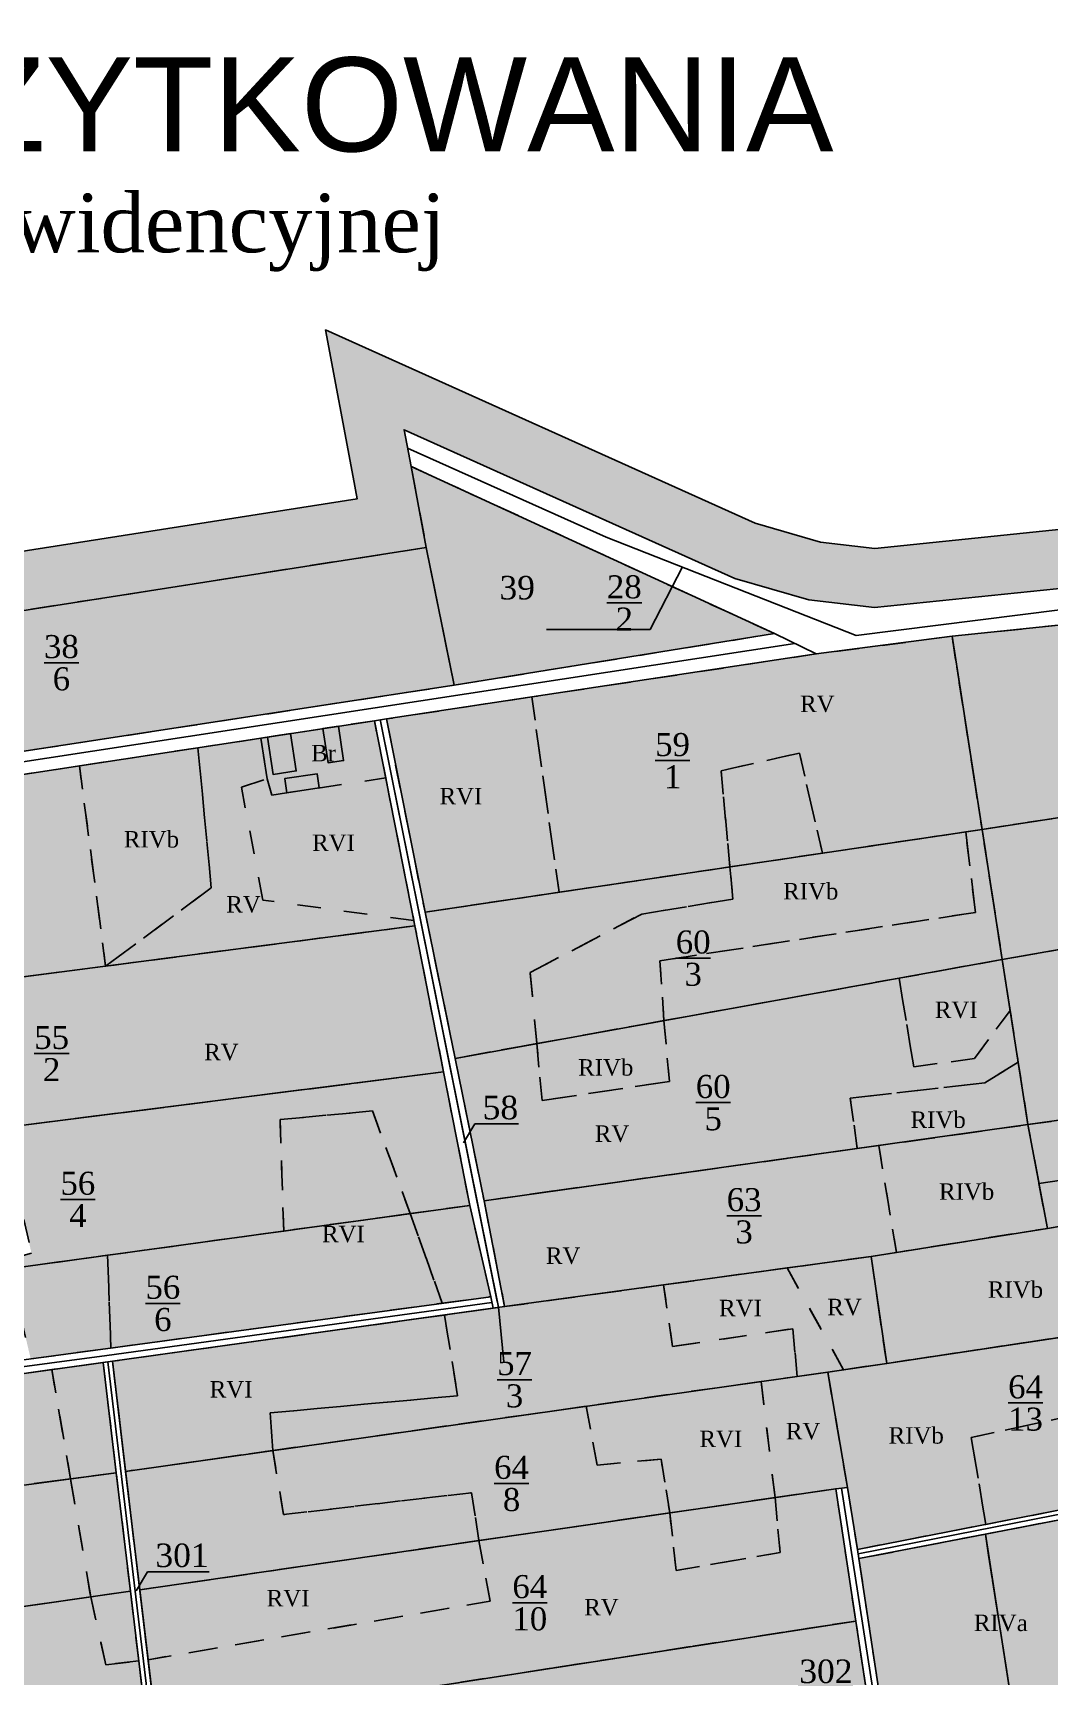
# Model space of a CAD drawing. Header units: millimetres. Extents: x 1380 to 3497, y 917 to 2357.
# Drawn here: x 2234 to 2666, y 1658 to 2357 of the extents above; entities that cross this region are included whole.
import ezdxf
from ezdxf import colors
from ezdxf.entities.mleader import LeaderData, LeaderLine
from ezdxf.math import Vec2, Vec3

# ---------------------------------------------------------------- set-up
doc = ezdxf.new("R2010")
doc.units = ezdxf.units.MM
doc.linetypes.add('UZYTEK', pattern=[20, 10, -10])
doc.linetypes.add('użytki', pattern=[20, 10, -10])
for name, color, linetype in [('Budynki', 250, 'Continuous'), ('DROGI ODSZKODOWANIA', 7, 'Continuous'), ('DRUK', 7, 'Continuous'), ('dzialki', 250, 'Continuous'), ('kolory użytki', 7, 'Continuous'), ('Num użytków', 250, 'Continuous'), ('Numeracja', 7, 'Continuous'), ('Obreb', 2, 'Continuous'), ('Odszkodowanie', 7, 'Continuous'), ('Pokolorwane użytki', 7, 'Continuous'), ('Uzytki', 250, 'UZYTEK')]:
    doc.layers.add(name, color=color, linetype=linetype)
doc.styles.add('Całkowite', font='times.ttf', dxfattribs={"height": 10})
doc.styles.get("Standard").update_dxf_attribs({"font": 'arial.ttf'})
doc.styles.add('Uzytki', font='times.ttf', dxfattribs={"height": 7})
doc.styles.add('Ułamki', font='times.ttf', dxfattribs={"height": 14})

# ---------------------------------------------------------------- blocks, each defined once
blk = doc.blocks.new('_None')

msp = doc.modelspace()

# ---------------------------------------------------------------- hatches: boundary and pattern name
at = {"layer": 'Obreb', "true_color": 0xf4ee51}
h = msp.add_hatch(color=41, dxfattribs=at)
h.dxf.hatch_style = 1
h.paths.add_polyline_path([(1843.77, 2075.91), (1839.89, 2076.73), (1821.8, 2074.33), (1789.76, 2070.08), (1739.27, 2064.25), (1569.18, 2044.6), (1564.53, 2044.15), (1500.42, 2035.92), (1473.15, 2032.87), (1468.93, 1980), (1462.92, 1894.61), (1456.31, 1773.44), (1452.55, 1718.71), (1450.66, 1680.7), (1442.54, 1619.86), (1424.58, 1499.01), (1404.87, 1303.08), (1390.68, 1109.1), (1379.54, 977.39), (1416.06, 982.26), (1503.01, 993.87), (1504.63, 994.09), (1506.25, 994.3), (1621.93, 1009.75), (1623.42, 1009.95), (1726.06, 1023.65), (1744.84, 1026.16), (1749.27, 1026.75), (2001.11, 1060.37), (2068.99, 1069.43), (2152.68, 1080.6), (2558.18, 1139.98), (2925.58, 1191.89), (2950.42, 1195.27), (3034.81, 1077.94), (3080.44, 1228.22), (3101.82, 1235.05), (3049.2, 1373.09), (3047.94, 1379.97), (3036.54, 1465.16), (3034.11, 1481.41), (3037.35, 1523.54), (3064.08, 1535.14), (3042.44, 1582.63), (3034.82, 1599.34), (3026.23, 1623.42), (3022.72, 1647.12), (3015.17, 1693.82), (3010.46, 1738.63), (3007.5, 1779.8), (3007.5, 1828.93), (2995.54, 1854.86), (2982.24, 1913.84), (2978.33, 1926.18), (2939.25, 2070.19), (2911.03, 2085.83), (2875.11, 2109.04), (2851.35, 2127.45), (2832.79, 2142.28), (2800.7, 2188.75), (2762.52, 2156.94), (2761.01, 2154.88), (2592.26, 2137.52), (2569.19, 2140.22), (2541.29, 2148.28), (2358.61, 2230.49), (2370.36, 2167.83), (2372.08, 2158.65), (2124.8, 2119.92)])
h.paths.add_polyline_path([(2128.67, 2095.22), (2401.4, 2137.94), (2394.93, 2172.44), (2392, 2188.04), (2532.65, 2124.75), (2564.24, 2115.63), (2592.09, 2112.37), (2774.63, 2131.15), (2780.88, 2139.71), (2795.68, 2152.03), (2814.31, 2125.04), (2835.89, 2107.8), (2860.65, 2088.62), (2898.18, 2064.37), (2917.89, 2053.45), (2954.34, 1919.13), (2958.08, 1907.3), (2971.73, 1846.78), (2982.5, 1823.44), (2982.5, 1778.91), (2985.55, 1736.43), (2990.38, 1690.52), (2998.01, 1643.29), (3001.86, 1617.33), (3011.63, 1589.94), (3019.69, 1572.27), (3030.77, 1547.94), (3018.26, 1542.51), (3013.6, 1540.82), (3008.97, 1480.5), (3011.79, 1461.65), (3023.24, 1376.04), (3025.03, 1366.32), (3069.05, 1250.82), (3060.33, 1248.04), (3025.58, 1133.59), (2961.94, 1222.07), (2922.15, 1216.65), (2554.62, 1164.73), (2149.21, 1105.36), (2065.68, 1094.21), (1997.8, 1085.15), (1745.96, 1051.53), (1741.53, 1050.94), (1722.75, 1048.43), (1620.11, 1034.73), (1618.62, 1034.53), (1502.94, 1019.08), (1501.32, 1018.87), (1499.71, 1018.65), (1412.75, 1007.04), (1407.07, 1006.29), (1415.61, 1107.14), (1429.78, 1300.92), (1449.4, 1495.92), (1467.3, 1616.37), (1475.58, 1678.42), (1477.51, 1717.23), (1481.26, 1771.9), (1487.87, 1893.05), (1493.86, 1978.13), (1496.43, 2010.32), (1503.4, 2011.1), (1567.32, 2019.31), (1571.82, 2019.74), (1742.14, 2039.42), (1792.84, 2045.27), (1825.09, 2049.55), (1838.91, 2051.38), (1843.08, 2050.5)], flags=16)
at = {"layer": 'Pokolorwane użytki', "true_color": 0xffff5c}
h = msp.add_hatch(color=51, dxfattribs=at)
h.dxf.hatch_style = 1
h.paths.add_polyline_path([(2394.93, 2172.44), (2401.4, 2137.94), (2413.22, 2079.27), (2549.52, 2101.27)])
h = msp.add_hatch(color=51, dxfattribs=at)
h.dxf.hatch_style = 1
h.paths.add_polyline_path([(2413.22, 2079.27), (2401.4, 2137.94), (2128.67, 2095.22), (2135.83, 2036.77)])
h = msp.add_hatch(color=51, dxfattribs=at)
h.dxf.hatch_style = 1
h.paths.add_polyline_path([(2674.57, 2105.28), (2625.11, 2100.13), (2637.88, 2017.93), (2759.91, 2036.75), (2760.84, 2030.39), (2770.37, 2032.08), (2816.24, 2040.23), (2813.91, 2046.19), (2805.14, 2044.62), (2802.31, 2059.89), (2803.66, 2060.15), (2797.96, 2064.89), (2785.84, 2056.8), (2785.84, 2053.5), (2709.94, 2049.73)])
h = msp.add_hatch(color=51, dxfattribs=at)
h.dxf.hatch_style = 1
h.paths.add_polyline_path([(2625.11, 2100.13), (2567.36, 2092.61), (2446.32, 2074.31), (2457.92, 1991.2), (2530.64, 2002), (2526.84, 2042.94), (2560.2, 2050.43), (2569.93, 2007.84), (2630.92, 2016.9), (2637.88, 2017.93)])
h = msp.add_hatch(color=51, dxfattribs=at)
h.dxf.hatch_style = 1
h.paths.add_polyline_path([(2446.32, 2074.31), (2384.46, 2064.96), (2400.9, 1982.74), (2457.92, 1991.2)])
at = {"layer": 'Pokolorwane użytki', "true_color": 0xbb6244}
h = msp.add_hatch(color=25, dxfattribs=at)
h.dxf.hatch_style = 1
h.paths.add_polyline_path([(2379.39, 2064.18), (2331.09, 2056.8), (2333.71, 2039.48), (2335.68, 2032.58), (2384.18, 2039.85)])
at = {"layer": 'Pokolorwane użytki', "true_color": 0xffff5c}
h = msp.add_hatch(color=51, dxfattribs=at)
h.dxf.hatch_style = 1
h.paths.add_polyline_path([(2396.58, 1976.94), (2396.14, 1979.15), (2331.92, 1987.88), (2322.78, 2035.9), (2333.71, 2039.48), (2331.09, 2056.8), (2304.28, 2052.7), (2309.97, 1993.14), (2264.99, 1959.77)])
h = msp.add_hatch(color=51, dxfattribs=at)
h.dxf.hatch_style = 1
h.paths.add_polyline_path([(2304.28, 2052.7), (2253.88, 2045), (2264.99, 1959.77), (2309.97, 1993.14)])
h = msp.add_hatch(color=51, dxfattribs=at)
h.dxf.hatch_style = 1
h.paths.add_polyline_path([(2560.2, 2050.43), (2526.84, 2042.94), (2530.64, 2002), (2569.93, 2007.84)])
h = msp.add_hatch(color=51, dxfattribs=at)
h.dxf.hatch_style = 1
h.paths.add_polyline_path([(2253.88, 2045), (2136.9, 2027.13), (2146.05, 1944.25), (2264.99, 1959.77)])
h = msp.add_hatch(color=51, dxfattribs=at)
h.dxf.hatch_style = 1
h.paths.add_polyline_path([(2384.18, 2039.85), (2335.68, 2032.58), (2333.71, 2039.48), (2322.78, 2035.9), (2331.92, 1987.88), (2396.14, 1979.15)])
h = msp.add_hatch(color=51, dxfattribs=at)
h.dxf.hatch_style = 1
h.paths.add_polyline_path([(2770.37, 2032.08), (2760.84, 2030.39), (2759.91, 2036.75), (2637.88, 2017.93), (2646.48, 1962.6), (2739.95, 1979.03), (2738.9, 1991.77), (2767.91, 1997.72), (2776.46, 1999.48)])
h = msp.add_hatch(color=51, dxfattribs=at)
h.dxf.hatch_style = 1
h.paths.add_polyline_path([(2630.92, 2016.9), (2569.93, 2007.84), (2530.64, 2002), (2531.91, 1988.31), (2493.16, 1981.96), (2445.64, 1957.06), (2448.43, 1926.81), (2502.54, 1936.59), (2500.84, 1962.07), (2635.06, 1982.64)])
h = msp.add_hatch(color=51, dxfattribs=at)
h.dxf.hatch_style = 1
h.paths.add_polyline_path([(2646.48, 1962.6), (2637.88, 2017.93), (2630.92, 2016.9), (2635.06, 1982.64), (2500.84, 1962.07), (2502.54, 1936.59)])
h = msp.add_hatch(color=51, dxfattribs=at)
h.dxf.hatch_style = 1
h.paths.add_polyline_path([(2445.64, 1957.06), (2493.16, 1981.96), (2531.91, 1988.31), (2530.64, 2002), (2457.92, 1991.2), (2400.9, 1982.74), (2413.73, 1920.55), (2448.43, 1926.81)])
h = msp.add_hatch(color=51, dxfattribs=at)
h.dxf.hatch_style = 1
h.paths.add_polyline_path([(2692.41, 1948.62), (2711.03, 1951.7), (2718.72, 1911.62), (2749.17, 1915.03), (2739.95, 1979.03), (2646.48, 1962.6), (2649.85, 1940.94), (2653.27, 1918.91), (2657.4, 1892.34), (2702.39, 1898.59)])
h = msp.add_hatch(color=51, dxfattribs=at)
h.dxf.hatch_style = 1
h.paths.add_polyline_path([(2396.58, 1976.94), (2264.99, 1959.77), (2146.05, 1944.25), (2152.89, 1882.3), (2221.52, 1891.02), (2408.76, 1914.79)])
h = msp.add_hatch(color=51, dxfattribs=at)
h.dxf.hatch_style = 1
h.paths.add_polyline_path([(2646.48, 1962.6), (2413.73, 1920.55), (2426, 1859.95), (2657.4, 1892.34)])
h = msp.add_hatch(color=51, dxfattribs=at)
h.dxf.hatch_style = 1
h.paths.add_polyline_path([(2646.48, 1962.6), (2602.59, 1954.67), (2608.83, 1916.9), (2634.6, 1920.51), (2649.85, 1940.94)])
h = msp.add_hatch(color=51, dxfattribs=at)
h.dxf.hatch_style = 1
h.paths.add_polyline_path([(2502.54, 1936.59), (2448.43, 1926.81), (2450.67, 1902.59), (2504.88, 1910.72)])
h = msp.add_hatch(color=51, dxfattribs=at)
h.dxf.hatch_style = 1
h.paths.add_polyline_path([(2653.27, 1918.91), (2639.04, 1910.08), (2581.8, 1903.62), (2584.77, 1882.17), (2593.91, 1883.45), (2657.4, 1892.34)])
h = msp.add_hatch(color=51, dxfattribs=at)
h.dxf.hatch_style = 1
h.paths.add_polyline_path([(2339.23, 1894.49), (2378.57, 1898.16), (2394.59, 1854.47), (2419.94, 1857.96), (2408.76, 1914.79), (2221.52, 1891.02), (2233.46, 1837.58), (2223.39, 1834.81), (2224.06, 1831.01), (2265.87, 1836.76), (2340.77, 1847.07)])
h = msp.add_hatch(color=51, dxfattribs=at)
h.dxf.hatch_style = 1
h.paths.add_polyline_path([(2340.77, 1847.07), (2394.59, 1854.47), (2378.57, 1898.16), (2339.23, 1894.49)])
h = msp.add_hatch(color=51, dxfattribs=at)
h.dxf.hatch_style = 1
h.paths.add_polyline_path([(2731.12, 1876.96), (2747.04, 1862.5), (2794.58, 1870.88), (2787.57, 1900.12), (2704.65, 1891.99), (2702.39, 1898.59), (2657.4, 1892.34), (2662.07, 1867.34)])
h = msp.add_hatch(color=51, dxfattribs=at)
h.dxf.hatch_style = 1
h.paths.add_polyline_path([(2662.07, 1867.34), (2657.4, 1892.34), (2593.91, 1883.45), (2601.46, 1837.98), (2665.66, 1848.17)])
h = msp.add_hatch(color=51, dxfattribs=at)
h.dxf.hatch_style = 1
h.paths.add_polyline_path([(2593.91, 1883.45), (2584.77, 1882.17), (2426, 1859.95), (2434.77, 1814.89), (2502.36, 1824.16), (2554.94, 1831.37), (2590.63, 1836.26), (2601.46, 1837.98)])
h = msp.add_hatch(color=51, dxfattribs=at)
h.dxf.hatch_style = 1
h.paths.add_polyline_path([(2747.04, 1862.5), (2731.12, 1876.96), (2662.07, 1867.34), (2665.66, 1848.17)])
h = msp.add_hatch(color=51, dxfattribs=at)
h.dxf.hatch_style = 1
h.paths.add_polyline_path([(2720.75, 1831.35), (2748.42, 1834.58), (2752.32, 1813.98), (2793.67, 1820.16), (2747.04, 1862.5), (2665.66, 1848.17), (2601.46, 1837.98), (2590.63, 1836.26), (2597.31, 1790.77), (2676, 1802.55), (2695.02, 1805.4), (2723.73, 1809.7)])
h = msp.add_hatch(color=51, dxfattribs=at)
h.dxf.hatch_style = 1
h.paths.add_polyline_path([(2408.23, 1816.33), (2394.59, 1854.47), (2340.77, 1847.07), (2265.87, 1836.76), (2267.24, 1797.29)])
h = msp.add_hatch(color=51, dxfattribs=at)
h.dxf.hatch_style = 1
h.paths.add_polyline_path([(2419.94, 1857.96), (2394.59, 1854.47), (2408.23, 1816.33), (2428.85, 1819.12)])
h = msp.add_hatch(color=51, dxfattribs=at)
h.dxf.hatch_style = 1
h.paths.add_polyline_path([(2265.87, 1836.76), (2224.06, 1831.01), (2233.13, 1792.68), (2267.24, 1797.29)])
h = msp.add_hatch(color=51, dxfattribs=at)
h.dxf.hatch_style = 1
h.paths.add_polyline_path([(2590.63, 1836.26), (2554.94, 1831.37), (2578.95, 1788.05), (2597.31, 1790.77)])
h = msp.add_hatch(color=51, dxfattribs=at)
h.dxf.hatch_style = 1
h.paths.add_polyline_path([(2554.94, 1831.37), (2502.36, 1824.16), (2506.23, 1797.96), (2557.4, 1805.5), (2559.19, 1785.21), (2572.23, 1787.05), (2578.95, 1788.05)])
h = msp.add_hatch(color=51, dxfattribs=at)
h.dxf.hatch_style = 1
h.paths.add_polyline_path([(2557.4, 1805.5), (2506.23, 1797.96), (2502.36, 1824.16), (2434.77, 1814.89), (2429.82, 1814.21), (2409.16, 1811.33), (2414.77, 1776.96), (2335.02, 1769.72), (2336.08, 1753.65), (2469.51, 1772.53), (2559.19, 1785.21)])
h = msp.add_hatch(color=51, dxfattribs=at)
h.dxf.hatch_style = 1
h.paths.add_polyline_path([(2267.91, 1791.69), (2273.5, 1744.8), (2336.08, 1753.65), (2335.02, 1769.72), (2414.77, 1776.96), (2409.16, 1811.33)])
h = msp.add_hatch(color=51, dxfattribs=at)
h.dxf.hatch_style = 1
h.paths.add_polyline_path([(2676.99, 1768.79), (2633.24, 1759.17), (2639.52, 1722.26), (2699.49, 1733.91), (2736.4, 1739.41), (2731.69, 1758.71), (2713.33, 1758.71), (2695.02, 1805.4), (2676, 1802.55)])
h = msp.add_hatch(color=51, dxfattribs=at)
h.dxf.hatch_style = 1
h.paths.add_polyline_path([(2633.24, 1759.17), (2676.99, 1768.79), (2676, 1802.55), (2597.31, 1790.77), (2578.95, 1788.05), (2572.23, 1787.05), (2580.61, 1737.99), (2584.83, 1711.62), (2639.52, 1722.26)])
h = msp.add_hatch(color=51, dxfattribs=at)
h.dxf.hatch_style = 1
h.paths.add_polyline_path([(2263.94, 1791.14), (2242.12, 1788.1), (2250.06, 1741.64), (2269.54, 1744.25)])
at = {"layer": 'Pokolorwane użytki', "true_color": 0x3bd23d}
h = msp.add_hatch(color=93, dxfattribs=at)
h.dxf.hatch_style = 1
h.paths.add_polyline_path([(2242.12, 1788.1), (2167.15, 1777.68), (2055.57, 1763), (2056.27, 1737.77), (2164.61, 1750.77), (2168.01, 1739.17), (2165.81, 1738.4), (2162.54, 1747.06), (2056.01, 1733.8), (2056.26, 1715.64), (2250.06, 1741.64)])
at = {"layer": 'Pokolorwane użytki', "true_color": 0xffff5c}
h = msp.add_hatch(color=51, dxfattribs=at)
h.dxf.hatch_style = 1
h.paths.add_polyline_path([(2543.89, 1783.04), (2469.51, 1772.53), (2474.09, 1747.45), (2501.31, 1750.02), (2505.01, 1727.14), (2549.8, 1733.65)])
h = msp.add_hatch(color=51, dxfattribs=at)
h.dxf.hatch_style = 1
h.paths.add_polyline_path([(2572.23, 1787.05), (2559.19, 1785.21), (2543.89, 1783.04), (2549.8, 1733.65), (2575.66, 1737.41), (2580.61, 1737.99)])
h = msp.add_hatch(color=51, dxfattribs=at)
h.dxf.hatch_style = 1
h.paths.add_polyline_path([(2505.01, 1727.14), (2501.31, 1750.02), (2474.09, 1747.45), (2469.51, 1772.53), (2336.08, 1753.65), (2340.74, 1726.39), (2420.68, 1735.74), (2423.83, 1715.35)])
h = msp.add_hatch(color=51, dxfattribs=at)
h.dxf.hatch_style = 1
h.paths.add_polyline_path([(2420.68, 1735.74), (2340.74, 1726.39), (2336.08, 1753.65), (2273.5, 1744.8), (2279.51, 1694.38), (2423.83, 1715.35)])
at = {"layer": 'Pokolorwane użytki', "true_color": 0x3bd23d}
h = msp.add_hatch(color=93, dxfattribs=at)
h.dxf.hatch_style = 1
h.paths.add_polyline_path([(2250.06, 1741.64), (2056.26, 1715.64), (2057.01, 1662.49), (2258.65, 1691.41)])
at = {"layer": 'Pokolorwane użytki', "true_color": 0xffff5c}
h = msp.add_hatch(color=51, dxfattribs=at)
h.dxf.hatch_style = 1
h.paths.add_polyline_path([(2269.54, 1744.25), (2250.06, 1741.64), (2258.65, 1691.41), (2275.55, 1693.83)])
h = msp.add_hatch(color=51, dxfattribs=at)
h.dxf.hatch_style = 1
h.paths.add_polyline_path([(2575.66, 1737.41), (2549.8, 1733.65), (2551.95, 1710.32), (2507.75, 1702.66), (2505.01, 1727.14), (2423.83, 1715.35), (2428.56, 1689.55), (2283.05, 1664.68), (2286.6, 1634.97), (2584.18, 1681.13)])
h = msp.add_hatch(color=51, dxfattribs=at)
h.dxf.hatch_style = 1
h.paths.add_polyline_path([(2551.95, 1710.32), (2549.8, 1733.65), (2505.01, 1727.14), (2507.75, 1702.66)])
h = msp.add_hatch(color=51, dxfattribs=at)
h.dxf.hatch_style = 1
h.paths.add_polyline_path([(2701.71, 1730.2), (2639.29, 1718.1), (2657.56, 1600.39), (2691.27, 1604.33), (2697.74, 1571.01), (2725.73, 1575.55), (2715.56, 1643.04)])
h = msp.add_hatch(color=51, dxfattribs=at)
h.dxf.hatch_style = 1
h.paths.add_polyline_path([(2428.56, 1689.55), (2423.83, 1715.35), (2279.51, 1694.38), (2283.05, 1664.68)])
h = msp.add_hatch(color=51, dxfattribs=at)
h.dxf.hatch_style = 1
h.paths.add_polyline_path([(2639.29, 1718.1), (2585.46, 1707.67), (2602.78, 1593.56), (2608.03, 1560.49), (2625.97, 1563.53), (2621.84, 1594.67), (2657.56, 1600.39)])
h = msp.add_hatch(color=51, dxfattribs=at)
h.dxf.hatch_style = 1
h.paths.add_polyline_path([(2275.55, 1693.83), (2258.65, 1691.41), (2265.08, 1662.54), (2279.09, 1664.15)])
at = {"layer": 'Pokolorwane użytki', "true_color": 0x3bd23d}
h = msp.add_hatch(color=93, dxfattribs=at)
h.dxf.hatch_style = 1
h.paths.add_polyline_path([(2279.09, 1664.15), (2265.08, 1662.54), (2258.65, 1691.41), (2057.01, 1662.49), (2057.19, 1649.95), (2153.51, 1667.19), (2154.31, 1663.16), (2056.95, 1645.79), (2055.28, 1599.43), (2282.63, 1634.46)])
at = {"layer": 'Pokolorwane użytki', "true_color": 0xffff5c}
h = msp.add_hatch(color=51, dxfattribs=at)
h.dxf.hatch_style = 1
h.paths.add_polyline_path([(2286.6, 1634.97), (2292.2, 1587.98), (2590.84, 1637.09), (2584.18, 1681.13)])

# ---------------------------------------------------------------- linework, layer by layer
at = {"layer": 'Budynki'}
for points in [[(2333.82, 2057.22), (2336.34, 2041.27), (2346.1, 2042.81), (2343.67, 2058.72), (2333.82, 2057.22)], [(2357.48, 2060.83), (2359.69, 2046.22), (2366.26, 2047.21), (2364.03, 2061.83), (2357.48, 2060.85)], [(2341.23, 2039.47), (2342.11, 2033.55), (2355.85, 2035.6), (2354.95, 2041.61), (2341.21, 2039.55)]]:
    msp.add_lwpolyline(points, close=True, dxfattribs=at)
at = {"layer": 'DROGI ODSZKODOWANIA', "color": 1}
msp.add_lwpolyline([(2793.6, 2126.88), (2584.35, 2100.4), (2477.89, 2142.3), (2393.47, 2180.24)], dxfattribs=at)
at = {"layer": 'DROGI ODSZKODOWANIA', "color": 5}
msp.add_lwpolyline([(2558.16, 2097.08), (2080.67, 2023.87), (1953.69, 1856.95), (1830.71, 1702.18), (1775.1, 1625.45), (1766.32, 1607.74), (1737.45, 1236.94), (1732.21, 1052.26), (2210.2, 1117.22)], dxfattribs=at)
at = {"layer": 'DROGI ODSZKODOWANIA', "color": 3}
for points in [[(1866.6, 1740.83), (2265.52, 1794.06), (2429.34, 1816.66)], [(2265.93, 1791.41), (2343.72, 1139.12)], [(2973.39, 1775.62), (2821.96, 1750.01), (2701.29, 1732.54), (2585.15, 1709.65)], [(2578.14, 1737.7), (2614.41, 1504.24)]]:
    msp.add_lwpolyline(points, dxfattribs=at)
at = {"layer": 'dzialki'}
msp.add_line((2584.83, 1711.62), (2585.46, 1707.67), dxfattribs=at)
for points in [[(2392, 2188.04), (2394.93, 2172.44), (2549.52, 2101.27), (2567.36, 2092.61), (2625.11, 2100.13), (2674.57, 2105.28), (2733.19, 2111.38), (2801.92, 2118.52), (2780.88, 2139.71), (2774.63, 2131.15), (2592.09, 2112.37), (2564.24, 2115.63), (2532.65, 2124.75), (2392, 2188.04)], [(2128.67, 2095.22), (2135.83, 2036.77), (2413.22, 2079.27), (2401.4, 2137.94), (2128.67, 2095.22)], [(2841.6, 2085.09), (2821.07, 2100.42), (2801.92, 2118.52), (2733.19, 2111.38), (2674.57, 2105.28), (2625.11, 2100.13), (2637.88, 2017.93), (2759.91, 2036.75), (2760.84, 2030.39), (2770.37, 2032.08), (2837.19, 2043.95), (2889.83, 2054.81)], [(2384.46, 2064.96), (2567.36, 2092.61), (2625.11, 2100.13), (2637.88, 2017.93), (2400.9, 1982.74), (2384.46, 2064.96)], [(2379.39, 2064.18), (2384.46, 2064.96), (2400.9, 1982.74), (2413.73, 1920.55), (2426, 1859.95), (2434.77, 1814.89), (2167.15, 1777.68), (2055.57, 1763), (2053.25, 1762.7), (2050.94, 1762.39), (1864.28, 1737.84), (1868.62, 1743.42), (2163.82, 1783.31), (2428.85, 1819.12), (2419.94, 1857.96), (2408.76, 1914.79), (2396.58, 1976.94), (2379.39, 2064.18)], [(2136.9, 2027.13), (2379.39, 2064.18), (2396.58, 1976.94), (2146.05, 1944.25), (2136.9, 2027.13)], [(2646.48, 1962.6), (2637.88, 2017.93), (2759.91, 2036.75), (2760.84, 2030.39), (2837.19, 2043.95), (2889.83, 2054.81), (2906.46, 2045.18), (2912.26, 2029.88), (2850.72, 2018.18), (2853.76, 2000.33), (2770.16, 1984.34), (2646.48, 1962.6)], [(2400.9, 1982.74), (2413.73, 1920.55), (2646.48, 1962.6), (2637.88, 2017.93), (2400.9, 1982.74)], [(2657.4, 1892.34), (2646.48, 1962.6), (2770.16, 1984.34), (2853.76, 2000.33), (2917.46, 2010.89), (2943.28, 1917.68), (2836.94, 1902.43), (2834.17, 1916.89), (2657.4, 1892.34)], [(2146.05, 1944.25), (2152.89, 1882.3), (2408.76, 1914.79), (2396.58, 1976.94), (2146.05, 1944.25)], [(2413.73, 1920.55), (2426, 1859.95), (2657.4, 1892.34), (2646.48, 1962.6), (2413.73, 1920.55)], [(2801.79, 1872.15), (2665.66, 1848.17), (2657.4, 1892.34), (2834.17, 1916.89), (2836.94, 1902.43), (2943.28, 1917.68), (2948.66, 1899.31), (2801.79, 1872.15)], [(2152.89, 1882.3), (2408.76, 1914.79), (2419.94, 1857.96), (2159.54, 1822.14), (2152.89, 1882.3)], [(2426, 1859.95), (2434.77, 1814.89), (2590.63, 1836.26), (2665.66, 1848.17), (2657.4, 1892.34), (2426, 1859.95)], [(2590.63, 1836.26), (2597.31, 1790.77), (2805.93, 1822), (2797.84, 1871.45), (2665.66, 1848.17), (2590.63, 1836.26)], [(2159.54, 1822.14), (2163.82, 1783.31), (2428.85, 1819.12), (2419.94, 1857.96), (2159.54, 1822.14)], [(2273.5, 1744.8), (2267.91, 1791.69), (2429.82, 1814.21), (2434.77, 1814.89), (2590.63, 1836.26), (2597.31, 1790.77), (2572.23, 1787.05), (2273.5, 1744.8)], [(2428.85, 1819.12), (2429.82, 1814.21), (2267.91, 1791.69), (2263.94, 1791.14), (2167.15, 1777.68), (2055.57, 1763), (2053.25, 1762.7), (2050.94, 1762.39), (1864.28, 1737.84), (1868.62, 1743.42), (2163.82, 1783.31), (2428.85, 1819.12), (2429.82, 1814.21)], [(2572.23, 1787.05), (2597.31, 1790.77), (2805.93, 1822), (2817.47, 1751.49), (2699.49, 1733.91), (2584.83, 1711.62), (2580.61, 1737.99), (2572.23, 1787.05)], [(2053.25, 1762.7), (2055.57, 1763), (2167.15, 1777.68), (2263.94, 1791.14), (2269.54, 1744.25), (2056.26, 1715.64), (2054.18, 1715.47), (2053.86, 1733.53), (2053.95, 1737.5), (2053.25, 1762.7)], [(2279.51, 1694.38), (2273.5, 1744.8), (2572.23, 1787.05), (2580.61, 1737.99), (2575.66, 1737.41), (2279.51, 1694.38)], [(2973.7, 1773.47), (2973.41, 1777.47), (2821.6, 1752.1), (2699.49, 1733.91), (2584.83, 1711.62), (2580.61, 1737.99), (2575.66, 1737.41), (2597.54, 1592.82), (2602.78, 1593.56), (2585.46, 1707.67), (2701.71, 1730.2), (2822.42, 1748.18), (2973.7, 1773.47), (2973.41, 1777.47)], [(2639.29, 1718.1), (2701.71, 1730.2), (2822.42, 1748.18), (2973.7, 1773.47), (2973.41, 1777.47), (2821.6, 1752.1), (2699.49, 1733.91), (2584.83, 1711.62), (2585.46, 1707.67)], [(2054.18, 1715.47), (2055.12, 1662.23), (2057.01, 1662.49), (2275.55, 1693.83), (2269.54, 1744.25), (2056.26, 1715.64), (2054.18, 1715.47)], [(2286.6, 1634.97), (2279.51, 1694.38), (2575.66, 1737.41), (2584.18, 1681.13), (2286.6, 1634.97)], [(2585.46, 1707.67), (2584.83, 1711.62), (2580.61, 1737.99), (2575.66, 1737.41), (2584.18, 1681.13), (2590.84, 1637.09), (2597.54, 1592.82), (2602.78, 1593.56)], [(2701.71, 1730.2), (2639.29, 1718.1), (2671.15, 1512.85), (2725.45, 1521.06), (2734.39, 1519.72), (2728.32, 1558.34), (2715.56, 1643.04), (2701.71, 1730.2)], [(2585.46, 1707.67), (2639.29, 1718.1), (2671.15, 1512.85), (2616.89, 1504.66), (2602.78, 1593.56), (2585.46, 1707.67)], [(2055.12, 1662.23), (2057.01, 1662.49), (2275.55, 1693.83), (2282.63, 1634.46), (2055.28, 1599.43), (2053.09, 1599.09), (2054.14, 1621.91), (2055.22, 1645.52), (2055.34, 1649.73), (2055.12, 1662.23)], [(2292.2, 1587.98), (2286.6, 1634.97), (2584.18, 1681.13), (2590.84, 1637.09), (2292.2, 1587.98)]]:
    msp.add_lwpolyline(points, close=True, dxfattribs=at)
for points in [[(2394.93, 2172.44), (2401.4, 2137.94), (2413.22, 2079.27), (2549.52, 2101.27), (2394.93, 2172.44)], [(2136.9, 2027.13), (2379.39, 2064.18), (2384.46, 2064.96), (2567.36, 2092.61), (2549.52, 2101.27), (2413.22, 2079.27), (2135.83, 2036.77)], [(2379.39, 2064.18), (2384.46, 2064.96), (2400.9, 1982.74), (2413.73, 1920.55), (2426, 1859.95), (2434.77, 1814.89), (2429.82, 1814.21), (2428.85, 1819.12), (2419.94, 1857.96), (2408.76, 1914.79), (2396.58, 1976.94), (2379.39, 2064.18)], [(2282.63, 1634.46), (2275.55, 1693.83), (2269.54, 1744.25), (2263.94, 1791.14), (2263.94, 1791.14), (2267.91, 1791.69), (2273.5, 1744.8), (2279.51, 1694.38), (2286.6, 1634.97)], [(2303.48, 1493.4), (2297.48, 1543.76), (2267.91, 1791.69)]]:
    msp.add_lwpolyline(points, dxfattribs=at)
at = {"layer": 'Obreb'}
for points in [[(1442.54, 1619.86), (1450.66, 1680.7), (1452.55, 1718.71), (1456.31, 1773.44), (1462.92, 1894.61), (1468.93, 1980), (1473.15, 2032.87), (1500.42, 2035.92), (1564.53, 2044.15), (1569.18, 2044.6), (1739.27, 2064.25), (1789.76, 2070.08), (1821.8, 2074.33), (1839.89, 2076.73), (1843.77, 2075.91), (2124.8, 2119.92), (2372.08, 2158.65), (2370.36, 2167.83), (2358.61, 2230.49), (2541.29, 2148.28), (2569.19, 2140.22), (2592.26, 2137.52), (2761.01, 2154.88)], [(1467.3, 1616.37), (1475.58, 1678.42), (1477.51, 1717.23), (1481.26, 1771.9), (1487.87, 1893.05), (1493.86, 1978.13), (1496.43, 2010.32), (1496.43, 2010.32), (1503.4, 2011.1), (1567.32, 2019.31), (1571.82, 2019.74), (1742.14, 2039.42), (1792.84, 2045.27), (1825.09, 2049.55), (1838.91, 2051.38), (1843.08, 2050.5), (2128.67, 2095.22), (2401.4, 2137.94), (2394.93, 2172.44), (2392, 2188.04), (2532.65, 2124.75), (2564.24, 2115.63), (2592.09, 2112.37), (2774.63, 2131.15)]]:
    msp.add_lwpolyline(points, dxfattribs=at)
at = {"layer": 'Odszkodowanie', "color": 5, "ltscale": 0.1}
msp.add_lwpolyline([(2558.27, 2097.09), (2100.18, 2026.86)], dxfattribs=at)
at = {"layer": 'Odszkodowanie', "color": 3, "ltscale": 0.1}
for points in [[(2381.75, 2064.73), (2431.64, 1817.1)], [(2381.75, 2064.72), (2432.12, 1814.7)]]:
    msp.add_lwpolyline(points, dxfattribs=at)
at = {"layer": 'Odszkodowanie', "ltscale": 0.1}
msp.add_lwpolyline([(2432.12, 1814.7), (2434.41, 1791.38)], dxfattribs=at)
at = {"layer": 'Uzytki'}
for points in [[(2394.93, 2172.44), (2401.4, 2137.94), (2413.22, 2079.27), (2549.52, 2101.27)], [(2401.4, 2137.94), (2128.67, 2095.22), (2135.83, 2036.77), (2413.22, 2079.27)], [(2674.57, 2105.28), (2625.11, 2100.13), (2637.88, 2017.93), (2759.91, 2036.75), (2760.84, 2030.39), (2770.37, 2032.08), (2816.24, 2040.23), (2813.91, 2046.19), (2805.14, 2044.62), (2802.31, 2059.89), (2803.66, 2060.15), (2797.96, 2064.89), (2785.84, 2056.8), (2785.84, 2053.5), (2709.94, 2049.73)], [(2560.2, 2050.43), (2569.93, 2007.84), (2637.88, 2017.93), (2625.11, 2100.13), (2567.36, 2092.61), (2446.32, 2074.31), (2457.92, 1991.2), (2530.64, 2002), (2526.84, 2042.94)], [(2446.32, 2074.31), (2384.46, 2064.96), (2400.9, 1982.74), (2457.92, 1991.2)], [(2331.09, 2056.8), (2333.71, 2039.48), (2335.68, 2032.58), (2384.18, 2039.85), (2379.39, 2064.18), (2331.09, 2056.8)], [(2322.78, 2035.9), (2333.71, 2039.48), (2331.09, 2056.8), (2304.28, 2052.7), (2309.97, 1993.14), (2264.99, 1959.77), (2396.58, 1976.94), (2396.14, 1979.15), (2331.92, 1987.88)], [(2304.28, 2052.7), (2253.88, 2045), (2264.99, 1959.77), (2309.97, 1993.14)], [(2560.2, 2050.43), (2526.84, 2042.94), (2530.64, 2002), (2569.93, 2007.84)], [(2253.88, 2045), (2136.9, 2027.13), (2146.05, 1944.25), (2264.99, 1959.77)], [(2396.14, 1979.15), (2331.92, 1987.88), (2322.78, 2035.9), (2333.71, 2039.48), (2335.68, 2032.58), (2384.18, 2039.85), (2396.14, 1979.15)], [(2770.37, 2032.08), (2760.84, 2030.39), (2759.91, 2036.75), (2637.88, 2017.93), (2646.48, 1962.6), (2739.95, 1979.03), (2738.9, 1991.77), (2776.46, 1999.48)], [(2500.84, 1962.07), (2635.06, 1982.64), (2630.92, 2016.9), (2569.93, 2007.84), (2530.64, 2002), (2531.91, 1988.31), (2493.16, 1981.96), (2445.64, 1957.06), (2448.43, 1926.81), (2502.54, 1936.59)], [(2646.48, 1962.6), (2637.88, 2017.93), (2630.92, 2016.9), (2635.06, 1982.64), (2500.84, 1962.07), (2502.54, 1936.59)], [(2493.16, 1981.96), (2531.91, 1988.31), (2530.64, 2002), (2457.92, 1991.2), (2400.9, 1982.74), (2413.73, 1920.55), (2448.43, 1926.81), (2445.64, 1957.06)], [(2739.95, 1979.03), (2646.48, 1962.6), (2649.85, 1940.94), (2653.27, 1918.91), (2657.4, 1892.34), (2702.39, 1898.59), (2692.41, 1948.62), (2711.03, 1951.7), (2718.72, 1911.62), (2749.17, 1915.03)], [(2396.58, 1976.94), (2264.99, 1959.77), (2146.05, 1944.25), (2152.89, 1882.3), (2408.76, 1914.79)], [(2649.85, 1940.94), (2646.48, 1962.6), (2602.59, 1954.67), (2608.83, 1916.9), (2634.6, 1920.51)], [(2639.04, 1910.08), (2653.27, 1918.91), (2649.85, 1940.94), (2634.6, 1920.51), (2608.83, 1916.9), (2602.59, 1954.67), (2502.54, 1936.59), (2504.88, 1910.72), (2450.67, 1902.59), (2448.43, 1926.81), (2413.73, 1920.55), (2426, 1859.95), (2584.77, 1882.17), (2581.8, 1903.62)], [(2502.54, 1936.59), (2448.43, 1926.81), (2450.67, 1902.59), (2504.88, 1910.72)], [(2653.27, 1918.91), (2639.04, 1910.08), (2581.8, 1903.62), (2584.77, 1882.17), (2657.4, 1892.34)], [(2339.23, 1894.49), (2378.57, 1898.16), (2394.59, 1854.47), (2419.94, 1857.96), (2408.76, 1914.79), (2221.52, 1891.02), (2233.46, 1837.58), (2223.39, 1834.81), (2224.06, 1831.01), (2340.77, 1847.07)], [(2378.57, 1898.16), (2339.23, 1894.49), (2340.77, 1847.07), (2394.59, 1854.47)], [(2657.4, 1892.34), (2593.91, 1883.45), (2601.46, 1837.98), (2665.66, 1848.17)], [(2593.91, 1883.45), (2584.77, 1882.17), (2426, 1859.95), (2434.77, 1814.89), (2502.36, 1824.16), (2554.94, 1831.37), (2590.63, 1836.26), (2601.46, 1837.98)], [(2731.12, 1876.96), (2662.07, 1867.34), (2665.66, 1848.17), (2747.04, 1862.5)], [(2731.12, 1876.96), (2662.07, 1867.34), (2665.66, 1848.17), (2747.04, 1862.5)], [(2720.75, 1831.35), (2748.42, 1834.58), (2752.32, 1813.98), (2793.67, 1820.16), (2747.04, 1862.5), (2665.66, 1848.17), (2601.46, 1837.98), (2590.63, 1836.26), (2597.31, 1790.77), (2723.73, 1809.7)], [(2394.59, 1854.47), (2340.77, 1847.07), (2265.87, 1836.76), (2267.24, 1797.29), (2408.23, 1816.33)], [(2419.94, 1857.96), (2394.59, 1854.47), (2408.23, 1816.33), (2428.85, 1819.12)], [(2265.87, 1836.76), (2224.06, 1831.01), (2233.13, 1792.68), (2267.24, 1797.29)], [(2590.63, 1836.26), (2554.94, 1831.37), (2578.95, 1788.05), (2597.31, 1790.77)], [(2554.94, 1831.37), (2502.36, 1824.16), (2506.23, 1797.96), (2557.4, 1805.5), (2559.19, 1785.21), (2572.23, 1787.05), (2578.95, 1788.05)], [(2557.4, 1805.5), (2506.23, 1797.96), (2502.36, 1824.16), (2434.77, 1814.89), (2429.82, 1814.21), (2409.16, 1811.33), (2414.77, 1776.96), (2335.02, 1769.72), (2336.08, 1753.65), (2559.19, 1785.21)], [(2409.16, 1811.33), (2267.91, 1791.69), (2273.5, 1744.8), (2336.08, 1753.65), (2335.02, 1769.72), (2414.77, 1776.96)], [(2695.02, 1805.4), (2676, 1802.55), (2676.99, 1768.79), (2633.24, 1759.17), (2639.52, 1722.26), (2699.49, 1733.91), (2736.4, 1739.41), (2731.69, 1758.71), (2713.33, 1758.71)], [(2676.99, 1768.79), (2676, 1802.55), (2597.31, 1790.77), (2578.95, 1788.05), (2572.23, 1787.05), (2580.61, 1737.99), (2584.83, 1711.62), (2639.52, 1722.26), (2633.24, 1759.17)], [(2263.94, 1791.14), (2242.12, 1788.1), (2250.06, 1741.64), (2269.54, 1744.25)], [(2242.12, 1788.1), (2167.15, 1777.68), (2055.57, 1763), (2056.27, 1737.77), (2164.61, 1750.77), (2168.01, 1739.17), (2165.81, 1738.4), (2162.54, 1747.06), (2056.01, 1733.8), (2056.26, 1715.64), (2250.06, 1741.64)], [(2543.89, 1783.04), (2469.51, 1772.53), (2474.09, 1747.45), (2501.31, 1750.02), (2505.01, 1727.14), (2549.8, 1733.65)], [(2572.23, 1787.05), (2559.19, 1785.21), (2543.89, 1783.04), (2549.8, 1733.65), (2575.66, 1737.41), (2580.61, 1737.99)], [(2501.31, 1750.02), (2474.09, 1747.45), (2469.51, 1772.53), (2336.08, 1753.65), (2340.74, 1726.39), (2420.68, 1735.74), (2423.83, 1715.35), (2505.01, 1727.14)], [(2420.68, 1735.74), (2340.74, 1726.39), (2336.08, 1753.65), (2273.5, 1744.8), (2279.51, 1694.38), (2423.83, 1715.35)], [(2250.06, 1741.64), (2056.26, 1715.64), (2057.01, 1662.49), (2258.65, 1691.41)], [(2269.54, 1744.25), (2250.06, 1741.64), (2258.65, 1691.41), (2275.55, 1693.83)], [(2584.18, 1681.13), (2575.66, 1737.41), (2549.8, 1733.65), (2551.95, 1710.32), (2507.75, 1702.66), (2505.01, 1727.14), (2423.83, 1715.35), (2428.56, 1689.55), (2283.05, 1664.68), (2286.6, 1634.97)], [(2549.8, 1733.65), (2505.01, 1727.14), (2507.75, 1702.66), (2551.95, 1710.32)], [(2701.71, 1730.2), (2639.29, 1718.1), (2657.56, 1600.39), (2691.27, 1604.33), (2697.74, 1571.01), (2725.73, 1575.55), (2715.56, 1643.04)], [(2423.83, 1715.35), (2279.51, 1694.38), (2283.05, 1664.68), (2428.56, 1689.55)], [(2639.29, 1718.1), (2585.46, 1707.67), (2602.78, 1593.56), (2608.03, 1560.49), (2625.97, 1563.53), (2621.84, 1594.67), (2657.56, 1600.39)], [(2258.65, 1691.41), (2265.08, 1662.54), (2279.09, 1664.15), (2275.55, 1693.83), (2258.65, 1691.41)], [(2279.09, 1664.15), (2265.08, 1662.54), (2258.65, 1691.41), (2057.01, 1662.49), (2057.19, 1649.95), (2153.51, 1667.19), (2154.31, 1663.16), (2056.95, 1645.79), (2055.28, 1599.43), (2282.63, 1634.46)], [(2584.18, 1681.13), (2286.6, 1634.97), (2292.2, 1587.98), (2590.84, 1637.09)]]:
    msp.add_lwpolyline(points, close=True, dxfattribs=at)

# ---------------------------------------------------------------- texts
at = {"layer": 'DRUK', "insert": (1732.24, 2288.52), "char_height": 25, "width": 719.7027, "attachment_point": 1, "style": 'Całkowite'}
msp.add_mtext('\\pxi-9,l9;Wykonano na podstawie mapy ewidencyjnej^JSkala 1:5000', dxfattribs=at)
at = {"layer": 'kolory użytki', "color": 0, "linetype": 'użytki'}
msp.add_text('PIERWOTNE STUDIUM UŻYTKOWANIA', height=40, dxfattribs=at).set_placement((1541.05, 2306.44))
at = {"layer": 'Num użytków', "char_height": 7, "attachment_point": 1, "style": 'Uzytki'}
for s, insert, width in [('RV', (2560.44, 2074.87), 32.8676), ('Br', (2352.45, 2053.93), 21.3982), ('RVI', (2407.06, 2035.6), 19.9784), ('RIVb', (2272.77, 2017.26), 22.7338), ('RVI', (2352.83, 2015.78), 16.8033), ('RIVb', (2553.24, 1995.16), 43.799), ('RV', (2316.32, 1989.6), 14.4652), ('RVI', (2617.79, 1944.71), 9.6237), ('RV', (2306.93, 1926.74), 14.8264), ('RIVb', (2466.02, 1920.2), 22.4829), ('RIVb', (2607.45, 1897.94), 23.4453), ('RV', (2473.12, 1892.02), 32.8676), ('RIVb', (2619.57, 1867.36), 23.4453), ('RVI', (2357.05, 1849.31), 12.7149), ('RV', (2452.32, 1840.1), 32.8676), ('RIVb', (2640.35, 1825.65), 23.4453), ('RV', (2572.03, 1818.24), 12.8947), ('RVI', (2525.97, 1817.8), 19.7384), ('RVI', (2309.27, 1783.23), 12.7149), ('RVI', (2517.61, 1762.12), 12.7149), ('RV', (2554.43, 1765.43), 12.8947), ('RIVb', (2598.12, 1763.61), 23.4453), ('RVI', (2333.52, 1694.34), 12.7149), ('RV', (2468.6, 1690.52), 32.8676), ('RIVa', (2634.42, 1683.85), 22.391)]:
    msp.add_mtext(s, dxfattribs=dict(at, insert=insert, width=width))
at = {"layer": 'Numeracja', "attachment_point": 1}
for s, insert, char_height, width, style in [('39', (2432.56, 2125.83), 10, 19.7849, 'Całkowite'), ('\\A1;{\\H0.7x;\\S38/6;}', (2238.79, 2100.66), 14, 14.8483, 'Ułamki'), ('\\A1;{\\H0.7x;\\S59/1;}', (2498.81, 2058.98), 14, 19.6287, 'Ułamki'), ('\\A1;{\\H0.7x;\\S60/3;}', (2507.58, 1974.95), 14, 18.9519, 'Ułamki'), ('\\A1;{\\H0.7x;\\S55/2;}', (2234.64, 1934.36), 14, 17.6667, 'Ułamki'), ('\\A1;{\\H0.7x;\\S60/5;}', (2516.09, 1913.47), 14, 16.2444, 'Ułamki'), ('\\A1;{\\H0.7x;\\S56/4;}', (2245.79, 1872.3), 14, 13.0865, 'Ułamki'), ('\\A1;{\\H0.7x;\\S63/3;}', (2529.24, 1865.33), 14, 24.8989, 'Ułamki'), ('\\A1;{\\H0.7x;\\S56/6;}', (2281.96, 1828.05), 14, 14.6821, 'Ułamki'), ('\\A1;{\\H0.7x;\\S57/3;}', (2431.57, 1795.58), 14, 13.8256, 'Ułamki'), ('\\A1;{\\H0.7x;\\S64/13;}', (2648.98, 1785.67), 14, 17.0208, 'Ułamki'), ('\\A1;{\\H0.7x;\\S64/8;}', (2430.3, 1751.42), 14, 19.0925, 'Ułamki'), ('\\A1;{\\H0.7x;\\S64/10;}', (2438.07, 1700.68), 14, 17.1174, 'Ułamki')]:
    msp.add_mtext(s, dxfattribs=dict(at, insert=insert, char_height=char_height, width=width, style=style))

# ---------------------------------------------------------------- leaders
at = {"layer": 'Numeracja'}
ml = msp.add_multileader_mtext('Standard', dxfattribs=at)
ml.set_content('\\A1;{\\H0.7x;\\S28/2;}', color=256, style='Całkowite')
ml.set_leader_properties()
ml.set_arrow_properties(name='NONE')
ml.build(insert=Vec2(0, 0))
ml.multileader.update_dxf_attribs({"text_left_attachment_type": 6, "text_right_attachment_type": 5})
ctx = ml.context
ctx.base_point, ctx.char_height, ctx.plane_origin = Vec3(2476.99, 2112.07), 14, Vec3(2510.38, 2129.68)
ctx.left_attachment, ctx.right_attachment, ctx.text_align_type = 6, 5, 1
notes = []
notes.append((ctx, [(0, (1, 1, 0), (2496.69, 2103.08), (-1, 0), 2.37, [(0, [(2510.38, 2129.68)], 0, [])])]))
ctx.mtext.insert, ctx.mtext.alignment, ctx.mtext.flow_direction = Vec3(2485.66, 2126.07), 2, 5
ml = msp.add_multileader_mtext('Standard', dxfattribs=at)
ml.set_content('\\A1;58', color=256, style='Całkowite')
ml.set_leader_properties()
ml.set_arrow_properties(name='NONE')
ml.build(insert=Vec2(0, 0))
ml.multileader.update_dxf_attribs({"text_left_attachment_type": 6, "text_right_attachment_type": 6})
ctx = ml.context
ctx.base_point, ctx.char_height, ctx.plane_origin = Vec3(2423.4, 1892.61), 10, Vec3(2417.23, 1884.54)
ctx.left_attachment, ctx.right_attachment = 6, 6
notes.append((ctx, [(0, (1, 1, 0), (2422.11, 1892.61), (1, 0), 1.3, [(0, [(2417.23, 1884.54)], 0, [])])]))
ctx.mtext.insert, ctx.mtext.flow_direction = Vec3(2425.4, 1904.61), 5
ml = msp.add_multileader_mtext('Standard', dxfattribs=at)
ml.set_content('\\A1;301', color=256, style='Całkowite')
ml.set_leader_properties()
ml.set_arrow_properties(name='NONE')
ml.build(insert=Vec2(0, 0))
ml.multileader.update_dxf_attribs({"text_left_attachment_type": 6, "text_right_attachment_type": 6})
ctx = ml.context
ctx.base_point, ctx.char_height, ctx.plane_origin = Vec3(2284.18, 1702.1), 10, Vec3(2278, 1694.02)
ctx.left_attachment, ctx.right_attachment = 6, 6
notes.append((ctx, [(0, (1, 1, 0), (2282.88, 1702.1), (1, 0), 1.3, [(0, [(2278, 1694.02)], 0, [])])]))
ctx.mtext.insert, ctx.mtext.flow_direction = Vec3(2286.18, 1714.1), 5
ml = msp.add_multileader_mtext('Standard', dxfattribs=at)
ml.set_content('\\A1;302', color=256, style='Całkowite')
ml.set_leader_properties()
ml.set_arrow_properties(name='NONE')
ml.build(insert=Vec2(0, 0))
ml.multileader.update_dxf_attribs({"text_left_attachment_type": 6, "text_right_attachment_type": 6})
ctx = ml.context
ctx.base_point, ctx.char_height, ctx.plane_origin = Vec3(2559.84, 1652.74), 10, Vec3(2603.79, 1569.97)
ctx.left_attachment, ctx.right_attachment, ctx.text_align_type = 6, 6, 2
notes.append((ctx, [(1, (1, 1, 0), (2586.08, 1652.74), (-1, 0), 1.3, [(0, [(2592.02, 1645.08)], 0, [])])]))
ctx.mtext.insert, ctx.mtext.alignment, ctx.mtext.flow_direction = Vec3(2582.78, 1664.74), 3, 5
for ctx, leaders in notes:
    for number, flags, end, landing, length, lines in leaders:
        leader = LeaderData()
        leader.index, (leader.has_last_leader_line, leader.has_dogleg_vector, leader.attachment_direction) = number, flags
        leader.last_leader_point, leader.dogleg_vector, leader.dogleg_length = Vec3(end), Vec3(landing), length
        for number, points, colour, breaks in lines:
            line = LeaderLine()
            line.index, line.vertices, line.color, line.breaks = number, Vec3.list(points), colors.encode_raw_color(colour), breaks
            leader.lines.append(line)
        ctx.leaders.append(leader)

doc.saveas('drawing.dxf')
